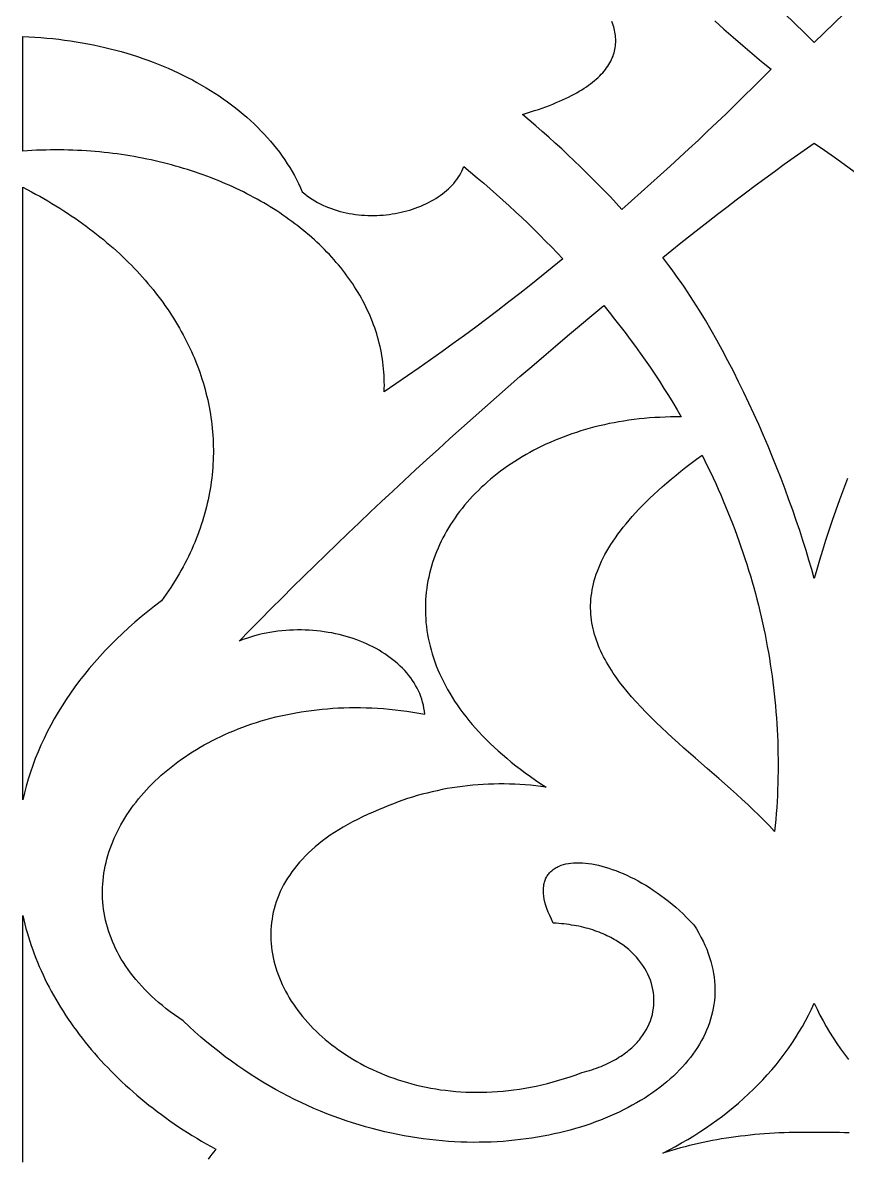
# Model space of a CAD drawing. Extents: x -4950 to -2150, y -1354 to 1346.
# Drawn here: x -2648.6 to -2492.9, y 166.2 to 380.7 of the extents above; entities that cross this region are included whole.
import ezdxf

# ---------------------------------------------------------------- set-up
doc = ezdxf.new("R2010")
doc.units = 0
doc.layers.add('LAYER_1', color=18, linetype='CONTINUOUS')

msp = doc.modelspace()

# ---------------------------------------------------------------- linework, layer by layer
at = {"layer": 'LAYER_1'}
for points in [[(-2493.5, 382.48), (-2495.38, 380.62), (-2497.26, 378.79), (-2499.13, 376.99), (-2501, 378.79), (-2502.88, 380.62), (-2504.76, 382.48)], [(-2517.94, 381.07), (-2516.19, 379.51), (-2514.43, 377.97), (-2512.65, 376.43), (-2510.87, 374.92), (-2509.08, 373.42), (-2507.27, 371.95), (-2508.95, 370.26), (-2510.65, 368.57), (-2512.35, 366.9), (-2514.06, 365.22), (-2515.79, 363.55), (-2517.52, 361.88), (-2519.27, 360.22), (-2521.02, 358.56), (-2522.79, 356.91), (-2524.57, 355.26), (-2526.36, 353.61), (-2528.16, 351.98), (-2529.97, 350.34), (-2531.8, 348.72), (-2533.63, 347.1), (-2535.48, 345.48), (-2536.55, 346.66), (-2537.64, 347.82), (-2538.75, 348.98), (-2539.86, 350.13), (-2540.99, 351.27), (-2542.13, 352.41), (-2543.29, 353.54), (-2544.46, 354.67), (-2545.64, 355.78), (-2546.83, 356.89), (-2548.04, 358), (-2549.26, 359.09), (-2550.49, 360.18), (-2551.74, 361.27), (-2552.99, 362.34), (-2554.26, 363.41), (-2553.47, 363.64), (-2552.7, 363.88), (-2551.95, 364.12), (-2551.22, 364.36), (-2550.51, 364.61), (-2549.83, 364.86), (-2549.16, 365.11), (-2548.51, 365.37), (-2547.88, 365.63), (-2547.26, 365.89), (-2546.67, 366.15), (-2546.1, 366.42), (-2545.54, 366.69), (-2545.01, 366.96), (-2544.49, 367.23), (-2543.99, 367.51), (-2543.51, 367.79), (-2543.05, 368.07), (-2542.6, 368.35), (-2542.17, 368.64), (-2541.76, 368.92), (-2541.37, 369.21), (-2540.99, 369.5), (-2540.63, 369.8), (-2540.29, 370.09), (-2539.96, 370.39), (-2539.65, 370.69), (-2539.36, 370.99), (-2539.08, 371.29), (-2538.82, 371.6), (-2538.57, 371.91), (-2538.34, 372.21), (-2538.12, 372.52), (-2537.92, 372.83), (-2537.74, 373.15), (-2537.57, 373.46), (-2537.41, 373.77), (-2537.27, 374.09), (-2537.14, 374.41), (-2537.03, 374.73), (-2536.93, 375.05), (-2536.85, 375.37), (-2536.77, 375.69), (-2536.72, 376.01), (-2536.67, 376.34), (-2536.64, 376.66), (-2536.62, 376.99), (-2536.62, 377.32), (-2536.62, 377.64), (-2536.64, 377.97), (-2536.67, 378.3), (-2536.72, 378.63), (-2536.77, 378.96), (-2536.84, 379.29), (-2536.92, 379.62), (-2537.01, 379.95), (-2537.12, 380.28), (-2537.23, 380.62), (-2537.35, 380.95)], [(-2492.85, 294.67), (-2493.61, 292.66), (-2494.35, 290.67), (-2495.06, 288.7), (-2495.73, 286.76), (-2496.38, 284.84), (-2496.99, 282.95), (-2497.58, 281.1), (-2498.13, 279.28), (-2498.64, 277.51), (-2499.13, 275.77), (-2499.61, 277.51), (-2500.13, 279.28), (-2500.68, 281.1), (-2501.26, 282.95), (-2501.88, 284.84), (-2502.52, 286.76), (-2503.2, 288.7), (-2503.91, 290.67), (-2504.64, 292.66), (-2505.4, 294.67), (-2506.19, 296.69), (-2507.01, 298.72), (-2507.85, 300.75), (-2508.72, 302.8), (-2509.61, 304.84), (-2510.53, 306.88), (-2511.47, 308.91), (-2512.43, 310.93), (-2513.41, 312.94), (-2514.41, 314.94), (-2515.43, 316.91), (-2516.47, 318.86), (-2517.53, 320.79), (-2518.61, 322.69), (-2519.7, 324.55), (-2520.81, 326.38), (-2521.37, 327.28), (-2521.94, 328.17), (-2522.51, 329.04), (-2523.08, 329.91), (-2523.65, 330.77), (-2524.23, 331.61), (-2524.81, 332.44), (-2525.4, 333.26), (-2525.98, 334.07), (-2526.57, 334.86), (-2527.17, 335.64), (-2527.76, 336.4), (-2524.34, 339.14), (-2520.89, 341.87), (-2519.16, 343.22), (-2517.41, 344.58), (-2515.65, 345.93), (-2513.88, 347.29), (-2512.09, 348.63), (-2510.29, 349.98), (-2508.48, 351.32), (-2506.65, 352.66), (-2504.8, 353.99), (-2502.93, 355.33), (-2501.04, 356.66), (-2499.13, 357.98), (-2497.22, 356.66), (-2495.33, 355.33), (-2493.46, 353.99), (-2491.61, 352.66)], [(-2648.61, 165.63), (-2648.62, 212.2), (-2648.43, 211.38), (-2648.23, 210.56), (-2648.02, 209.75), (-2647.79, 208.94), (-2647.55, 208.13), (-2647.29, 207.32), (-2647.03, 206.52), (-2646.74, 205.72), (-2646.45, 204.92), (-2646.14, 204.13), (-2645.83, 203.34), (-2645.49, 202.55), (-2645.15, 201.77), (-2644.79, 200.99), (-2644.42, 200.21), (-2644.04, 199.43), (-2643.64, 198.66), (-2643.24, 197.89), (-2642.82, 197.13), (-2642.38, 196.37), (-2641.94, 195.62), (-2641.48, 194.86), (-2641.01, 194.12), (-2640.53, 193.37), (-2640.04, 192.63), (-2639.53, 191.9), (-2639.02, 191.17), (-2638.49, 190.44), (-2637.95, 189.72), (-2637.4, 189), (-2636.83, 188.29), (-2636.26, 187.58), (-2635.67, 186.88), (-2635.08, 186.19), (-2634.47, 185.49), (-2633.85, 184.81), (-2633.21, 184.12), (-2632.57, 183.45), (-2631.92, 182.78), (-2631.25, 182.11), (-2630.58, 181.45), (-2629.89, 180.8), (-2629.19, 180.15), (-2628.48, 179.51), (-2627.77, 178.87), (-2627.04, 178.24), (-2626.3, 177.62), (-2625.54, 177), (-2624.78, 176.39), (-2624.01, 175.79), (-2623.23, 175.19), (-2622.44, 174.6), (-2621.64, 174.01), (-2620.82, 173.43), (-2620, 172.86), (-2619.17, 172.3), (-2618.32, 171.74), (-2617.47, 171.19), (-2616.61, 170.64), (-2615.74, 170.11), (-2614.86, 169.58), (-2613.96, 169.06), (-2613.06, 168.54), (-2612.15, 168.04), (-2612.55, 167.58), (-2612.93, 167.11), (-2613.28, 166.63), (-2613.61, 166.15)], [(-2492.51, 171.12), (-2493.44, 171.15), (-2494.38, 171.18), (-2495.32, 171.2), (-2496.27, 171.21), (-2497.22, 171.21), (-2498.17, 171.2), (-2499.13, 171.18), (-2500.09, 171.2), (-2501.04, 171.21), (-2501.99, 171.21), (-2502.93, 171.2), (-2503.87, 171.18), (-2504.81, 171.15), (-2505.74, 171.12), (-2506.67, 171.07), (-2507.6, 171.02), (-2508.52, 170.96), (-2509.43, 170.88), (-2510.35, 170.8), (-2511.25, 170.71), (-2512.16, 170.61), (-2513.06, 170.51), (-2513.95, 170.39), (-2514.85, 170.27), (-2515.73, 170.13), (-2516.62, 169.99), (-2517.5, 169.84), (-2518.37, 169.68), (-2519.24, 169.51), (-2520.11, 169.33), (-2520.97, 169.14), (-2521.83, 168.95), (-2522.69, 168.74), (-2523.54, 168.53), (-2524.38, 168.3), (-2525.23, 168.07), (-2526.06, 167.83), (-2526.9, 167.58), (-2527.73, 167.33), (-2526.53, 167.95), (-2525.35, 168.58), (-2524.18, 169.24), (-2523.03, 169.91), (-2521.89, 170.6), (-2520.77, 171.31), (-2519.67, 172.04), (-2518.59, 172.78), (-2517.53, 173.55), (-2516.48, 174.32), (-2515.46, 175.12), (-2514.45, 175.94), (-2513.46, 176.77), (-2512.5, 177.61), (-2511.55, 178.48), (-2510.63, 179.36), (-2509.73, 180.26), (-2508.85, 181.17), (-2508, 182.1), (-2507.16, 183.05), (-2506.35, 184.01), (-2505.57, 184.99), (-2504.81, 185.99), (-2504.07, 187), (-2503.36, 188.03), (-2502.68, 189.07), (-2502.02, 190.13), (-2501.38, 191.2), (-2500.78, 192.29), (-2500.2, 193.39), (-2499.65, 194.51), (-2499.13, 195.65), (-2498.61, 194.51), (-2498.05, 193.39), (-2497.48, 192.29), (-2496.87, 191.2), (-2496.24, 190.13), (-2495.58, 189.07), (-2494.89, 188.03), (-2494.18, 187), (-2493.45, 185.99), (-2492.69, 184.99)]]:
    msp.add_lwpolyline(points, dxfattribs=at)
for points in [[(-2648.61, 378.1), (-2647.47, 378.05), (-2646.33, 377.99), (-2645.19, 377.91), (-2644.06, 377.82), (-2642.94, 377.71), (-2641.82, 377.59), (-2640.71, 377.45), (-2639.61, 377.3), (-2638.51, 377.13), (-2637.42, 376.95), (-2636.34, 376.75), (-2635.26, 376.53), (-2634.19, 376.31), (-2633.14, 376.07), (-2632.08, 375.81), (-2631.04, 375.54), (-2630.01, 375.26), (-2628.98, 374.96), (-2627.96, 374.65), (-2626.96, 374.33), (-2625.96, 373.99), (-2624.97, 373.64), (-2624, 373.28), (-2623.03, 372.9), (-2622.08, 372.51), (-2621.13, 372.11), (-2620.2, 371.69), (-2619.28, 371.27), (-2618.37, 370.83), (-2617.47, 370.38), (-2616.58, 369.91), (-2615.71, 369.44), (-2614.85, 368.95), (-2614, 368.45), (-2613.17, 367.94), (-2612.35, 367.42), (-2611.54, 366.89), (-2610.75, 366.35), (-2609.97, 365.79), (-2609.2, 365.23), (-2608.45, 364.65), (-2607.72, 364.07), (-2607, 363.47), (-2606.29, 362.86), (-2605.6, 362.25), (-2604.93, 361.62), (-2604.27, 360.98), (-2603.63, 360.34), (-2603.01, 359.68), (-2602.4, 359.01), (-2601.81, 358.34), (-2601.24, 357.66), (-2600.68, 356.96), (-2600.15, 356.26), (-2599.63, 355.55), (-2599.13, 354.83), (-2598.65, 354.1), (-2598.19, 353.37), (-2597.74, 352.62), (-2597.32, 351.87), (-2596.91, 351.11), (-2596.53, 350.34), (-2596.16, 349.56), (-2595.82, 348.78), (-2595.37, 348.41), (-2594.9, 348.06), (-2594.43, 347.72), (-2593.95, 347.4), (-2593.45, 347.1), (-2592.95, 346.81), (-2592.44, 346.54), (-2591.92, 346.29), (-2591.39, 346.05), (-2590.86, 345.83), (-2590.31, 345.63), (-2589.77, 345.44), (-2589.21, 345.26), (-2588.65, 345.11), (-2588.09, 344.96), (-2587.52, 344.83), (-2586.95, 344.72), (-2586.38, 344.62), (-2585.8, 344.54), (-2585.22, 344.47), (-2584.64, 344.41), (-2584.06, 344.37), (-2583.47, 344.35), (-2582.89, 344.33), (-2582.31, 344.33), (-2581.73, 344.35), (-2581.15, 344.38), (-2580.57, 344.42), (-2579.99, 344.47), (-2579.42, 344.54), (-2578.85, 344.62), (-2578.29, 344.71), (-2577.73, 344.82), (-2577.17, 344.94), (-2576.62, 345.07), (-2576.07, 345.21), (-2575.54, 345.36), (-2575, 345.53), (-2574.48, 345.71), (-2573.97, 345.9), (-2573.46, 346.1), (-2572.96, 346.31), (-2572.47, 346.54), (-2571.99, 346.77), (-2571.53, 347.02), (-2571.07, 347.27), (-2570.62, 347.54), (-2570.19, 347.82), (-2569.77, 348.1), (-2569.36, 348.4), (-2568.97, 348.71), (-2568.59, 349.03), (-2568.22, 349.35), (-2567.87, 349.69), (-2567.54, 350.04), (-2567.22, 350.39), (-2566.92, 350.76), (-2566.63, 351.13), (-2566.37, 351.51), (-2566.12, 351.9), (-2565.89, 352.3), (-2565.68, 352.71), (-2565.49, 353.13), (-2565.31, 353.55), (-2564.05, 352.51), (-2562.8, 351.46), (-2561.56, 350.41), (-2560.34, 349.35), (-2559.12, 348.28), (-2557.92, 347.21), (-2556.73, 346.13), (-2555.55, 345.04), (-2554.39, 343.95), (-2553.24, 342.85), (-2552.1, 341.74), (-2550.97, 340.63), (-2549.86, 339.51), (-2548.76, 338.38), (-2547.67, 337.25), (-2546.59, 336.12), (-2548.61, 334.48), (-2550.63, 332.85), (-2552.67, 331.23), (-2554.73, 329.61), (-2556.79, 328.01), (-2558.87, 326.42), (-2560.96, 324.83), (-2563.06, 323.26), (-2565.18, 321.7), (-2567.31, 320.15), (-2569.45, 318.6), (-2571.6, 317.07), (-2573.77, 315.55), (-2575.95, 314.04), (-2578.15, 312.55), (-2580.35, 311.06), (-2580.33, 311.69), (-2580.32, 312.31), (-2580.33, 312.93), (-2580.34, 313.55), (-2580.37, 314.17), (-2580.41, 314.78), (-2580.46, 315.4), (-2580.52, 316.01), (-2580.6, 316.62), (-2580.68, 317.22), (-2580.78, 317.82), (-2580.89, 318.42), (-2581.01, 319.02), (-2581.14, 319.62), (-2581.28, 320.21), (-2581.43, 320.8), (-2581.59, 321.39), (-2581.77, 321.97), (-2581.95, 322.55), (-2582.15, 323.13), (-2582.35, 323.71), (-2582.57, 324.28), (-2582.8, 324.85), (-2583.03, 325.41), (-2583.28, 325.97), (-2583.54, 326.53), (-2583.81, 327.09), (-2584.08, 327.64), (-2584.37, 328.19), (-2584.67, 328.74), (-2584.98, 329.28), (-2585.29, 329.82), (-2585.62, 330.35), (-2585.96, 330.88), (-2586.3, 331.41), (-2586.66, 331.93), (-2587.02, 332.45), (-2587.39, 332.96), (-2587.78, 333.48), (-2588.17, 333.98), (-2588.57, 334.49), (-2588.98, 334.99), (-2589.4, 335.48), (-2589.82, 335.97), (-2590.26, 336.46), (-2590.7, 336.94), (-2591.16, 337.42), (-2591.62, 337.89), (-2592.09, 338.36), (-2592.56, 338.82), (-2593.05, 339.28), (-2593.54, 339.73), (-2594.04, 340.18), (-2594.55, 340.63), (-2595.07, 341.07), (-2595.6, 341.5), (-2596.13, 341.93), (-2596.67, 342.36), (-2597.22, 342.78), (-2597.77, 343.19), (-2598.34, 343.6), (-2598.91, 344.01), (-2599.48, 344.41), (-2600.07, 344.8), (-2600.66, 345.19), (-2601.26, 345.57), (-2601.86, 345.95), (-2602.48, 346.32), (-2603.1, 346.69), (-2603.72, 347.05), (-2604.35, 347.4), (-2604.99, 347.75), (-2605.64, 348.1), (-2606.29, 348.43), (-2606.94, 348.77), (-2607.61, 349.09), (-2608.28, 349.41), (-2608.95, 349.73), (-2609.64, 350.03), (-2610.32, 350.33), (-2611.02, 350.63), (-2611.72, 350.92), (-2612.42, 351.2), (-2613.13, 351.48), (-2613.85, 351.75), (-2614.57, 352.01), (-2615.29, 352.27), (-2616.02, 352.52), (-2616.76, 352.76), (-2617.5, 353), (-2618.25, 353.23), (-2619, 353.45), (-2619.75, 353.67), (-2620.52, 353.87), (-2621.28, 354.08), (-2622.05, 354.27), (-2622.83, 354.46), (-2623.6, 354.64), (-2624.39, 354.81), (-2625.17, 354.98), (-2625.97, 355.14), (-2626.76, 355.29), (-2627.56, 355.44), (-2628.36, 355.57), (-2629.17, 355.7), (-2629.98, 355.82), (-2630.8, 355.94), (-2631.62, 356.05), (-2632.44, 356.14), (-2633.26, 356.24), (-2634.09, 356.32), (-2634.92, 356.39), (-2635.76, 356.46), (-2636.6, 356.52), (-2637.44, 356.57), (-2638.28, 356.62), (-2639.13, 356.65), (-2639.98, 356.68), (-2640.83, 356.7), (-2641.69, 356.71), (-2642.54, 356.71), (-2643.4, 356.7), (-2644.27, 356.69), (-2645.13, 356.66), (-2646, 356.63), (-2646.87, 356.59), (-2647.74, 356.54), (-2648.61, 356.48)], [(-2648.61, 349.65), (-2647.8, 349.23), (-2646.99, 348.81), (-2646.2, 348.38), (-2645.41, 347.95), (-2644.63, 347.51), (-2643.86, 347.07), (-2643.1, 346.61), (-2642.35, 346.16), (-2641.61, 345.7), (-2640.88, 345.23), (-2640.15, 344.76), (-2639.44, 344.29), (-2638.73, 343.8), (-2638.03, 343.32), (-2637.34, 342.83), (-2636.66, 342.33), (-2635.99, 341.83), (-2635.33, 341.33), (-2634.67, 340.82), (-2634.03, 340.3), (-2633.39, 339.78), (-2632.77, 339.26), (-2632.15, 338.73), (-2631.54, 338.2), (-2630.94, 337.67), (-2630.36, 337.13), (-2629.78, 336.58), (-2629.2, 336.03), (-2628.64, 335.48), (-2628.09, 334.92), (-2627.55, 334.36), (-2627.01, 333.8), (-2626.49, 333.23), (-2625.97, 332.66), (-2625.47, 332.09), (-2624.97, 331.51), (-2624.48, 330.92), (-2624.01, 330.34), (-2623.54, 329.75), (-2623.08, 329.16), (-2622.63, 328.56), (-2622.19, 327.96), (-2621.76, 327.36), (-2621.34, 326.76), (-2620.93, 326.15), (-2620.53, 325.54), (-2620.14, 324.93), (-2619.76, 324.31), (-2619.38, 323.69), (-2619.02, 323.07), (-2618.67, 322.45), (-2618.33, 321.82), (-2617.99, 321.19), (-2617.67, 320.56), (-2617.36, 319.92), (-2617.05, 319.29), (-2616.76, 318.65), (-2616.48, 318.01), (-2616.2, 317.37), (-2615.94, 316.72), (-2615.68, 316.07), (-2615.44, 315.43), (-2615.2, 314.78), (-2614.98, 314.12), (-2614.77, 313.47), (-2614.56, 312.81), (-2614.37, 312.16), (-2614.18, 311.5), (-2614.01, 310.84), (-2613.85, 310.18), (-2613.69, 309.51), (-2613.55, 308.85), (-2613.42, 308.18), (-2613.29, 307.52), (-2613.18, 306.85), (-2613.08, 306.18), (-2612.99, 305.51), (-2612.9, 304.84), (-2612.83, 304.17), (-2612.77, 303.5), (-2612.72, 302.82), (-2612.68, 302.15), (-2612.65, 301.47), (-2612.63, 300.8), (-2612.62, 300.12), (-2612.62, 299.45), (-2612.63, 298.77), (-2612.66, 298.1), (-2612.69, 297.42), (-2612.73, 296.74), (-2612.79, 296.07), (-2612.85, 295.39), (-2612.93, 294.71), (-2613.01, 294.04), (-2613.11, 293.36), (-2613.22, 292.68), (-2613.34, 292.01), (-2613.47, 291.33), (-2613.61, 290.66), (-2613.76, 289.98), (-2613.92, 289.31), (-2614.09, 288.64), (-2614.27, 287.96), (-2614.47, 287.29), (-2614.67, 286.62), (-2614.89, 285.95), (-2615.11, 285.28), (-2615.35, 284.61), (-2615.6, 283.94), (-2615.86, 283.28), (-2616.13, 282.61), (-2616.41, 281.95), (-2616.7, 281.29), (-2617.01, 280.63), (-2617.32, 279.97), (-2617.65, 279.31), (-2617.98, 278.65), (-2618.33, 278), (-2618.69, 277.34), (-2619.06, 276.69), (-2619.44, 276.04), (-2619.84, 275.39), (-2620.24, 274.75), (-2620.66, 274.1), (-2621.09, 273.46), (-2621.52, 272.82), (-2621.97, 272.18), (-2622.43, 271.55), (-2623.73, 270.57), (-2625, 269.57), (-2626.24, 268.56), (-2627.45, 267.54), (-2628.62, 266.5), (-2629.78, 265.44), (-2630.9, 264.37), (-2631.99, 263.29), (-2633.05, 262.19), (-2634.08, 261.08), (-2635.07, 259.96), (-2636.04, 258.83), (-2636.98, 257.68), (-2637.89, 256.52), (-2638.76, 255.35), (-2639.6, 254.17), (-2640.41, 252.97), (-2641.19, 251.77), (-2641.94, 250.55), (-2642.65, 249.33), (-2643.33, 248.1), (-2643.98, 246.85), (-2644.6, 245.6), (-2645.18, 244.34), (-2645.73, 243.07), (-2646.25, 241.8), (-2646.73, 240.51), (-2647.17, 239.22), (-2647.59, 237.92), (-2647.97, 236.62), (-2648.31, 235.31), (-2648.62, 233.99)], [(-2538.88, 327.33), (-2537.85, 326.06), (-2536.83, 324.78), (-2535.83, 323.5), (-2534.85, 322.21), (-2533.88, 320.91), (-2532.92, 319.61), (-2531.98, 318.31), (-2531.06, 316.99), (-2530.15, 315.68), (-2529.26, 314.35), (-2528.39, 313.02), (-2527.52, 311.69), (-2526.68, 310.35), (-2525.85, 309), (-2525.04, 307.65), (-2524.24, 306.29), (-2525.26, 306.3), (-2526.27, 306.29), (-2527.28, 306.26), (-2528.28, 306.22), (-2529.27, 306.17), (-2530.26, 306.1), (-2531.24, 306.02), (-2532.21, 305.92), (-2533.17, 305.8), (-2534.12, 305.68), (-2535.07, 305.53), (-2536.01, 305.38), (-2536.94, 305.21), (-2537.86, 305.03), (-2538.77, 304.83), (-2539.68, 304.62), (-2540.57, 304.4), (-2541.46, 304.16), (-2542.34, 303.92), (-2543.2, 303.65), (-2544.06, 303.38), (-2544.91, 303.1), (-2545.75, 302.8), (-2546.58, 302.49), (-2547.4, 302.17), (-2548.21, 301.83), (-2549.01, 301.49), (-2549.8, 301.13), (-2550.57, 300.77), (-2551.34, 300.39), (-2552.1, 300), (-2552.84, 299.6), (-2553.57, 299.19), (-2554.29, 298.77), (-2555, 298.34), (-2555.7, 297.9), (-2556.39, 297.45), (-2557.06, 296.99), (-2557.73, 296.52), (-2558.38, 296.04), (-2559.02, 295.55), (-2559.64, 295.06), (-2560.25, 294.55), (-2560.85, 294.04), (-2561.44, 293.51), (-2562.01, 292.98), (-2562.57, 292.44), (-2563.12, 291.9), (-2563.65, 291.34), (-2564.17, 290.78), (-2564.67, 290.21), (-2565.16, 289.63), (-2565.64, 289.04), (-2566.1, 288.45), (-2566.55, 287.85), (-2566.98, 287.24), (-2567.4, 286.63), (-2567.8, 286.01), (-2568.19, 285.39), (-2568.56, 284.75), (-2568.92, 284.12), (-2569.26, 283.47), (-2569.59, 282.82), (-2569.9, 282.17), (-2570.19, 281.51), (-2570.47, 280.85), (-2570.73, 280.18), (-2570.97, 279.5), (-2571.2, 278.82), (-2571.41, 278.14), (-2571.61, 277.45), (-2571.78, 276.76), (-2571.94, 276.06), (-2572.09, 275.36), (-2572.21, 274.66), (-2572.32, 273.95), (-2572.41, 273.24), (-2572.48, 272.53), (-2572.53, 271.81), (-2572.57, 271.09), (-2572.58, 270.37), (-2572.58, 269.65), (-2572.56, 268.92), (-2572.52, 268.19), (-2572.46, 267.46), (-2572.38, 266.73), (-2572.28, 265.99), (-2572.17, 265.25), (-2572.03, 264.52), (-2571.87, 263.78), (-2571.7, 263.04), (-2571.5, 262.3), (-2571.28, 261.55), (-2571.04, 260.81), (-2570.79, 260.07), (-2570.51, 259.33), (-2570.21, 258.58), (-2569.89, 257.84), (-2569.55, 257.1), (-2569.18, 256.36), (-2568.8, 255.61), (-2568.39, 254.87), (-2567.97, 254.13), (-2567.52, 253.39), (-2567.05, 252.66), (-2566.55, 251.92), (-2566.04, 251.19), (-2565.5, 250.45), (-2564.94, 249.72), (-2564.35, 248.99), (-2563.74, 248.26), (-2563.11, 247.54), (-2562.46, 246.82), (-2561.78, 246.1), (-2561.08, 245.38), (-2560.36, 244.67), (-2559.61, 243.96), (-2558.84, 243.25), (-2558.04, 242.55), (-2557.22, 241.85), (-2556.38, 241.15), (-2555.51, 240.46), (-2554.61, 239.77), (-2553.7, 239.09), (-2552.75, 238.41), (-2551.78, 237.73), (-2550.79, 237.06), (-2549.77, 236.4), (-2550.75, 236.53), (-2551.74, 236.65), (-2552.73, 236.75), (-2553.72, 236.84), (-2554.71, 236.91), (-2555.71, 236.96), (-2556.7, 236.99), (-2557.69, 237.01), (-2558.68, 237.01), (-2559.67, 237), (-2560.66, 236.97), (-2561.65, 236.92), (-2562.63, 236.85), (-2563.62, 236.77), (-2564.59, 236.67), (-2565.57, 236.56), (-2566.54, 236.43), (-2567.51, 236.28), (-2568.47, 236.12), (-2569.42, 235.94), (-2570.37, 235.74), (-2571.32, 235.53), (-2572.26, 235.3), (-2573.19, 235.06), (-2574.11, 234.8), (-2575.03, 234.53), (-2575.94, 234.24), (-2576.84, 233.93), (-2577.73, 233.61), (-2578.61, 233.27), (-2579.48, 232.92), (-2580.34, 232.55), (-2581.42, 232.13), (-2582.46, 231.69), (-2583.48, 231.25), (-2584.46, 230.79), (-2585.42, 230.32), (-2586.35, 229.85), (-2587.24, 229.36), (-2588.11, 228.86), (-2588.95, 228.36), (-2589.76, 227.84), (-2590.54, 227.32), (-2591.3, 226.78), (-2592.02, 226.24), (-2592.72, 225.69), (-2593.39, 225.13), (-2594.03, 224.57), (-2594.64, 224), (-2595.23, 223.42), (-2595.79, 222.83), (-2596.33, 222.24), (-2596.84, 221.64), (-2597.32, 221.04), (-2597.77, 220.43), (-2598.2, 219.82), (-2598.61, 219.2), (-2598.98, 218.57), (-2599.34, 217.95), (-2599.67, 217.31), (-2599.97, 216.68), (-2600.25, 216.04), (-2600.5, 215.39), (-2600.74, 214.75), (-2600.94, 214.1), (-2601.13, 213.45), (-2601.29, 212.8), (-2601.42, 212.14), (-2601.54, 211.49), (-2601.63, 210.83), (-2601.69, 210.17), (-2601.74, 209.51), (-2601.76, 208.85), (-2601.77, 208.19), (-2601.75, 207.53), (-2601.7, 206.88), (-2601.64, 206.22), (-2601.56, 205.56), (-2601.45, 204.91), (-2601.33, 204.25), (-2601.18, 203.6), (-2601.01, 202.95), (-2600.83, 202.3), (-2600.62, 201.66), (-2600.39, 201.02), (-2600.15, 200.38), (-2599.88, 199.75), (-2599.6, 199.12), (-2599.3, 198.49), (-2598.98, 197.87), (-2598.64, 197.25), (-2598.28, 196.64), (-2597.9, 196.03), (-2597.51, 195.43), (-2597.1, 194.84), (-2596.67, 194.25), (-2596.23, 193.67), (-2595.76, 193.09), (-2595.29, 192.52), (-2594.79, 191.96), (-2594.28, 191.41), (-2593.75, 190.86), (-2593.21, 190.33), (-2592.65, 189.8), (-2592.08, 189.28), (-2591.49, 188.77), (-2590.88, 188.27), (-2590.26, 187.77), (-2589.63, 187.29), (-2588.98, 186.82), (-2588.32, 186.36), (-2587.64, 185.91), (-2586.95, 185.47), (-2586.25, 185.04), (-2585.53, 184.62), (-2584.8, 184.22), (-2584.06, 183.82), (-2583.31, 183.44), (-2582.54, 183.08), (-2581.76, 182.72), (-2580.97, 182.38), (-2580.17, 182.05), (-2579.35, 181.74), (-2578.53, 181.44), (-2577.69, 181.16), (-2576.84, 180.89), (-2575.98, 180.63), (-2575.11, 180.39), (-2574.23, 180.17), (-2573.34, 179.96), (-2572.44, 179.77), (-2571.53, 179.59), (-2570.62, 179.43), (-2569.69, 179.29), (-2568.75, 179.17), (-2567.8, 179.06), (-2566.85, 178.97), (-2565.89, 178.9), (-2564.92, 178.85), (-2563.94, 178.81), (-2562.95, 178.8), (-2561.96, 178.8), (-2560.96, 178.83), (-2559.95, 178.87), (-2558.93, 178.94), (-2557.91, 179.02), (-2556.88, 179.13), (-2555.85, 179.25), (-2554.81, 179.4), (-2553.76, 179.57), (-2552.71, 179.76), (-2551.65, 179.97), (-2550.59, 180.21), (-2549.52, 180.47), (-2548.45, 180.75), (-2547.37, 181.06), (-2546.29, 181.38), (-2545.21, 181.74), (-2544.12, 182.11), (-2543.02, 182.51), (-2542.54, 182.64), (-2542.06, 182.77), (-2541.6, 182.91), (-2541.14, 183.05), (-2540.69, 183.2), (-2540.25, 183.36), (-2539.82, 183.52), (-2539.4, 183.68), (-2538.98, 183.85), (-2538.58, 184.03), (-2538.19, 184.21), (-2537.8, 184.4), (-2537.42, 184.59), (-2537.06, 184.78), (-2536.7, 184.98), (-2536.35, 185.19), (-2536.01, 185.4), (-2535.67, 185.61), (-2535.35, 185.83), (-2535.04, 186.05), (-2534.73, 186.28), (-2534.43, 186.51), (-2534.14, 186.74), (-2533.86, 186.98), (-2533.59, 187.22), (-2533.33, 187.46), (-2533.08, 187.71), (-2532.83, 187.96), (-2532.6, 188.21), (-2532.37, 188.47), (-2532.15, 188.73), (-2531.94, 188.99), (-2531.54, 189.52), (-2531.18, 190.06), (-2530.85, 190.61), (-2530.56, 191.17), (-2530.3, 191.74), (-2530.07, 192.31), (-2529.88, 192.89), (-2529.71, 193.47), (-2529.59, 194.06), (-2529.49, 194.65), (-2529.43, 195.24), (-2529.4, 195.83), (-2529.4, 196.42), (-2529.43, 197.01), (-2529.49, 197.61), (-2529.59, 198.2), (-2529.72, 198.78), (-2529.88, 199.36), (-2530.07, 199.94), (-2530.29, 200.51), (-2530.54, 201.08), (-2530.83, 201.63), (-2531.14, 202.18), (-2531.48, 202.72), (-2531.86, 203.26), (-2532.26, 203.77), (-2532.7, 204.28), (-2533.16, 204.78), (-2533.65, 205.26), (-2534.18, 205.73), (-2534.73, 206.18), (-2535.31, 206.62), (-2535.92, 207.04), (-2536.56, 207.44), (-2536.89, 207.64), (-2537.22, 207.82), (-2537.57, 208.01), (-2537.92, 208.19), (-2538.28, 208.36), (-2538.64, 208.53), (-2539.02, 208.7), (-2539.39, 208.86), (-2539.78, 209.01), (-2540.17, 209.16), (-2540.57, 209.3), (-2540.98, 209.44), (-2541.4, 209.57), (-2541.82, 209.69), (-2542.24, 209.81), (-2542.68, 209.92), (-2543.12, 210.03), (-2543.57, 210.13), (-2544.02, 210.22), (-2544.48, 210.3), (-2544.95, 210.38), (-2545.43, 210.46), (-2545.91, 210.52), (-2546.4, 210.58), (-2546.89, 210.63), (-2547.4, 210.67), (-2547.9, 210.71), (-2548.42, 210.74), (-2548.78, 211.46), (-2549.1, 212.15), (-2549.38, 212.82), (-2549.63, 213.47), (-2549.83, 214.09), (-2549.99, 214.69), (-2550.12, 215.26), (-2550.21, 215.82), (-2550.26, 216.34), (-2550.28, 216.85), (-2550.26, 217.33), (-2550.22, 217.79), (-2550.18, 218.01), (-2550.13, 218.23), (-2550.08, 218.44), (-2550.02, 218.64), (-2549.95, 218.84), (-2549.88, 219.03), (-2549.8, 219.21), (-2549.7, 219.39), (-2549.61, 219.57), (-2549.5, 219.74), (-2549.39, 219.9), (-2549.27, 220.06), (-2549.14, 220.21), (-2549.01, 220.35), (-2548.87, 220.49), (-2548.72, 220.63), (-2548.57, 220.75), (-2548.41, 220.88), (-2548.25, 220.99), (-2548.07, 221.1), (-2547.9, 221.21), (-2547.71, 221.31), (-2547.52, 221.4), (-2547.33, 221.49), (-2546.92, 221.65), (-2546.49, 221.79), (-2546.04, 221.9), (-2545.57, 221.99), (-2545.08, 222.06), (-2544.57, 222.1), (-2544.04, 222.13), (-2543.49, 222.13), (-2542.93, 222.1), (-2542.35, 222.06), (-2541.76, 221.99), (-2541.16, 221.9), (-2540.54, 221.79), (-2539.91, 221.65), (-2539.27, 221.5), (-2538.62, 221.32), (-2537.95, 221.11), (-2537.28, 220.89), (-2536.6, 220.64), (-2535.92, 220.38), (-2535.22, 220.09), (-2534.52, 219.77), (-2533.82, 219.44), (-2533.11, 219.08), (-2532.4, 218.7), (-2531.69, 218.3), (-2530.97, 217.88), (-2530.26, 217.44), (-2529.54, 216.97), (-2528.82, 216.48), (-2528.11, 215.97), (-2527.4, 215.44), (-2526.69, 214.89), (-2525.99, 214.32), (-2525.29, 213.72), (-2524.59, 213.1), (-2523.91, 212.46), (-2523.23, 211.8), (-2522.56, 211.12), (-2521.89, 210.42), (-2521.4, 209.64), (-2520.95, 208.87), (-2520.53, 208.1), (-2520.14, 207.33), (-2519.78, 206.56), (-2519.45, 205.8), (-2519.16, 205.03), (-2518.9, 204.27), (-2518.67, 203.51), (-2518.47, 202.76), (-2518.3, 202), (-2518.16, 201.25), (-2518.05, 200.51), (-2517.97, 199.77), (-2517.92, 199.03), (-2517.9, 198.29), (-2517.9, 197.56), (-2517.94, 196.84), (-2518, 196.12), (-2518.09, 195.4), (-2518.2, 194.69), (-2518.35, 193.98), (-2518.52, 193.28), (-2518.71, 192.59), (-2518.94, 191.9), (-2519.18, 191.22), (-2519.46, 190.54), (-2519.75, 189.87), (-2520.08, 189.21), (-2520.42, 188.56), (-2520.79, 187.91), (-2521.19, 187.27), (-2521.6, 186.63), (-2522.04, 186.01), (-2522.51, 185.39), (-2522.99, 184.78), (-2523.5, 184.18), (-2524.02, 183.59), (-2524.57, 183.01), (-2525.14, 182.43), (-2525.73, 181.87), (-2526.35, 181.32), (-2526.98, 180.77), (-2527.63, 180.24), (-2528.3, 179.71), (-2528.98, 179.2), (-2529.69, 178.69), (-2530.42, 178.2), (-2531.16, 177.72), (-2531.92, 177.25), (-2532.7, 176.79), (-2533.49, 176.34), (-2534.3, 175.9), (-2535.13, 175.48), (-2535.98, 175.07), (-2536.84, 174.67), (-2537.71, 174.28), (-2538.6, 173.91), (-2539.5, 173.55), (-2540.42, 173.2), (-2541.35, 172.87), (-2542.3, 172.55), (-2543.26, 172.24), (-2544.23, 171.95), (-2545.22, 171.67), (-2546.21, 171.41), (-2547.22, 171.16), (-2548.24, 170.93), (-2549.28, 170.71), (-2550.32, 170.51), (-2551.37, 170.32), (-2552.44, 170.15), (-2553.51, 169.99), (-2554.6, 169.86), (-2555.69, 169.73), (-2556.79, 169.63), (-2557.9, 169.54), (-2559.02, 169.47), (-2560.15, 169.41), (-2561.28, 169.38), (-2562.42, 169.36), (-2563.57, 169.35), (-2564.73, 169.37), (-2565.89, 169.41), (-2567.06, 169.46), (-2568.23, 169.53), (-2569.41, 169.62), (-2570.6, 169.73), (-2571.79, 169.86), (-2572.98, 170.01), (-2574.18, 170.18), (-2575.38, 170.37), (-2576.58, 170.58), (-2577.79, 170.81), (-2579, 171.06), (-2580.22, 171.34), (-2581.43, 171.63), (-2582.65, 171.94), (-2583.87, 172.28), (-2585.09, 172.63), (-2586.31, 173.01), (-2587.53, 173.42), (-2588.75, 173.84), (-2589.97, 174.28), (-2591.19, 174.75), (-2592.41, 175.25), (-2593.62, 175.76), (-2594.84, 176.3), (-2596.05, 176.86), (-2597.27, 177.45), (-2598.48, 178.06), (-2599.68, 178.69), (-2600.89, 179.35), (-2602.09, 180.03), (-2603.28, 180.74), (-2604.47, 181.47), (-2605.66, 182.23), (-2606.84, 183.01), (-2608.02, 183.82), (-2609.19, 184.66), (-2610.36, 185.52), (-2611.52, 186.41), (-2612.67, 187.32), (-2613.82, 188.26), (-2614.96, 189.23), (-2616.09, 190.22), (-2617.21, 191.25), (-2618.33, 192.3), (-2619.16, 192.86), (-2619.97, 193.43), (-2620.75, 194), (-2621.51, 194.58), (-2622.24, 195.17), (-2622.95, 195.76), (-2623.64, 196.36), (-2624.3, 196.97), (-2624.93, 197.58), (-2625.54, 198.2), (-2626.13, 198.82), (-2626.7, 199.44), (-2627.24, 200.07), (-2627.75, 200.71), (-2628.25, 201.35), (-2628.72, 201.99), (-2629.17, 202.64), (-2629.59, 203.29), (-2630, 203.94), (-2630.38, 204.6), (-2630.73, 205.26), (-2631.07, 205.93), (-2631.38, 206.59), (-2631.67, 207.26), (-2631.94, 207.93), (-2632.19, 208.6), (-2632.42, 209.28), (-2632.63, 209.95), (-2632.81, 210.63), (-2632.98, 211.31), (-2633.12, 211.99), (-2633.24, 212.67), (-2633.34, 213.35), (-2633.43, 214.03), (-2633.49, 214.71), (-2633.53, 215.39), (-2633.55, 216.07), (-2633.55, 216.75), (-2633.54, 217.43), (-2633.5, 218.11), (-2633.44, 218.79), (-2633.37, 219.46), (-2633.28, 220.14), (-2633.16, 220.81), (-2633.03, 221.48), (-2632.88, 222.15), (-2632.72, 222.82), (-2632.53, 223.48), (-2632.33, 224.14), (-2632.1, 224.8), (-2631.87, 225.45), (-2631.61, 226.11), (-2631.33, 226.75), (-2631.04, 227.4), (-2630.74, 228.04), (-2630.41, 228.68), (-2630.07, 229.31), (-2629.71, 229.93), (-2629.33, 230.56), (-2628.94, 231.17), (-2628.54, 231.79), (-2628.11, 232.39), (-2627.67, 232.99), (-2627.22, 233.59), (-2626.75, 234.18), (-2626.26, 234.76), (-2625.76, 235.34), (-2625.25, 235.91), (-2624.72, 236.47), (-2624.17, 237.03), (-2623.61, 237.58), (-2623.04, 238.12), (-2622.45, 238.65), (-2621.85, 239.18), (-2621.23, 239.7), (-2620.6, 240.2), (-2619.96, 240.71), (-2619.3, 241.2), (-2618.63, 241.68), (-2617.95, 242.16), (-2617.25, 242.62), (-2616.54, 243.08), (-2615.82, 243.52), (-2615.08, 243.96), (-2614.34, 244.38), (-2613.58, 244.8), (-2612.8, 245.2), (-2612.02, 245.6), (-2611.23, 245.98), (-2610.42, 246.35), (-2609.6, 246.71), (-2608.77, 247.06), (-2607.93, 247.4), (-2607.08, 247.72), (-2606.22, 248.04), (-2605.34, 248.34), (-2604.46, 248.63), (-2603.57, 248.9), (-2602.66, 249.16), (-2601.75, 249.41), (-2600.82, 249.65), (-2599.89, 249.87), (-2598.95, 250.08), (-2597.99, 250.27), (-2597.03, 250.45), (-2596.06, 250.62), (-2595.08, 250.77), (-2594.09, 250.9), (-2593.09, 251.03), (-2592.09, 251.13), (-2591.07, 251.22), (-2590.05, 251.3), (-2589.02, 251.35), (-2587.98, 251.4), (-2586.93, 251.42), (-2585.88, 251.43), (-2584.82, 251.43), (-2583.75, 251.4), (-2582.67, 251.36), (-2581.59, 251.3), (-2580.5, 251.23), (-2579.4, 251.13), (-2578.3, 251.02), (-2577.19, 250.89), (-2576.08, 250.74), (-2574.96, 250.58), (-2573.83, 250.39), (-2572.7, 250.19), (-2572.76, 250.77), (-2572.85, 251.33), (-2572.96, 251.9), (-2573.1, 252.45), (-2573.26, 253), (-2573.44, 253.53), (-2573.65, 254.06), (-2573.88, 254.58), (-2574.13, 255.09), (-2574.41, 255.6), (-2574.7, 256.09), (-2575.02, 256.57), (-2575.35, 257.05), (-2575.71, 257.51), (-2576.08, 257.96), (-2576.48, 258.41), (-2576.89, 258.84), (-2577.32, 259.26), (-2577.76, 259.68), (-2578.23, 260.08), (-2578.71, 260.47), (-2579.2, 260.85), (-2579.71, 261.21), (-2580.24, 261.57), (-2580.78, 261.91), (-2581.33, 262.24), (-2581.9, 262.56), (-2582.47, 262.87), (-2583.07, 263.16), (-2583.67, 263.45), (-2584.28, 263.71), (-2584.91, 263.97), (-2585.55, 264.21), (-2586.19, 264.44), (-2586.85, 264.65), (-2587.51, 264.85), (-2588.18, 265.04), (-2588.87, 265.21), (-2589.55, 265.37), (-2590.25, 265.51), (-2590.95, 265.63), (-2591.66, 265.75), (-2592.37, 265.84), (-2593.09, 265.92), (-2593.81, 265.99), (-2594.54, 266.04), (-2595.27, 266.07), (-2596, 266.09), (-2596.74, 266.09), (-2597.48, 266.07), (-2598.22, 266.04), (-2598.96, 265.99), (-2599.7, 265.92), (-2600.44, 265.83), (-2601.18, 265.73), (-2601.92, 265.61), (-2602.66, 265.47), (-2603.4, 265.32), (-2604.14, 265.14), (-2604.87, 264.95), (-2605.6, 264.73), (-2606.33, 264.5), (-2607.05, 264.25), (-2607.76, 263.98), (-2605.75, 266.03), (-2603.72, 268.08), (-2601.69, 270.13), (-2599.65, 272.17), (-2597.6, 274.2), (-2595.54, 276.23), (-2593.47, 278.26), (-2591.39, 280.28), (-2589.31, 282.3), (-2587.21, 284.31), (-2585.1, 286.32), (-2582.99, 288.32), (-2580.87, 290.31), (-2578.74, 292.31), (-2576.6, 294.29), (-2574.45, 296.28), (-2572.29, 298.25), (-2570.12, 300.23), (-2567.95, 302.2), (-2565.77, 304.16), (-2563.57, 306.12), (-2561.37, 308.07), (-2559.16, 310.02), (-2556.94, 311.96), (-2554.72, 313.9), (-2552.48, 315.83), (-2550.23, 317.76), (-2547.98, 319.68), (-2545.72, 321.6), (-2543.45, 323.51), (-2541.17, 325.42)], [(-2520.33, 299.08), (-2519.79, 298.01), (-2519.27, 296.95), (-2518.75, 295.88), (-2518.25, 294.8), (-2517.75, 293.73), (-2517.27, 292.65), (-2516.79, 291.57), (-2516.33, 290.49), (-2515.87, 289.41), (-2515.43, 288.33), (-2514.99, 287.24), (-2514.57, 286.15), (-2514.15, 285.07), (-2513.75, 283.97), (-2513.35, 282.88), (-2512.97, 281.79), (-2512.6, 280.69), (-2512.23, 279.59), (-2511.88, 278.5), (-2511.54, 277.4), (-2511.2, 276.29), (-2510.88, 275.19), (-2510.57, 274.09), (-2510.26, 272.98), (-2509.97, 271.87), (-2509.69, 270.76), (-2509.42, 269.65), (-2509.16, 268.54), (-2508.9, 267.43), (-2508.66, 266.32), (-2508.43, 265.2), (-2508.21, 264.09), (-2508, 262.97), (-2507.8, 261.85), (-2507.61, 260.74), (-2507.43, 259.62), (-2507.26, 258.5), (-2507.1, 257.38), (-2506.95, 256.25), (-2506.82, 255.13), (-2506.69, 254.01), (-2506.57, 252.88), (-2506.46, 251.76), (-2506.37, 250.63), (-2506.28, 249.51), (-2506.2, 248.38), (-2506.14, 247.26), (-2506.08, 246.13), (-2506.04, 245), (-2506, 243.87), (-2505.98, 242.74), (-2505.96, 241.62), (-2505.96, 240.49), (-2505.97, 239.36), (-2505.98, 238.23), (-2506.01, 237.1), (-2506.05, 235.97), (-2506.1, 234.84), (-2506.16, 233.71), (-2506.23, 232.58), (-2506.3, 231.45), (-2506.4, 230.32), (-2506.5, 229.19), (-2506.61, 228.06), (-2507.58, 229.08), (-2508.58, 230.1), (-2509.6, 231.11), (-2510.64, 232.11), (-2511.69, 233.11), (-2512.76, 234.1), (-2513.84, 235.08), (-2514.93, 236.06), (-2517.14, 238.01), (-2519.35, 239.95), (-2521.56, 241.87), (-2523.74, 243.79), (-2524.82, 244.75), (-2525.88, 245.71), (-2526.93, 246.68), (-2527.96, 247.64), (-2528.97, 248.6), (-2529.95, 249.57), (-2530.91, 250.54), (-2531.85, 251.51), (-2532.75, 252.49), (-2533.62, 253.47), (-2534.46, 254.46), (-2535.26, 255.45), (-2535.65, 255.94), (-2536.03, 256.44), (-2536.39, 256.95), (-2536.75, 257.45), (-2537.09, 257.95), (-2537.43, 258.46), (-2537.75, 258.97), (-2538.06, 259.48), (-2538.36, 259.99), (-2538.65, 260.5), (-2538.92, 261.02), (-2539.18, 261.54), (-2539.43, 262.06), (-2539.66, 262.58), (-2539.88, 263.11), (-2540.09, 263.64), (-2540.28, 264.17), (-2540.46, 264.7), (-2540.62, 265.23), (-2540.77, 265.77), (-2540.9, 266.31), (-2541.02, 266.86), (-2541.12, 267.41), (-2541.2, 267.95), (-2541.27, 268.51), (-2541.32, 269.06), (-2541.35, 269.62), (-2541.37, 270.19), (-2541.37, 270.75), (-2541.34, 271.32), (-2541.31, 271.89), (-2541.25, 272.47), (-2541.17, 273.05), (-2541.08, 273.63), (-2540.96, 274.22), (-2540.83, 274.81), (-2540.67, 275.4), (-2540.5, 276), (-2540.3, 276.6), (-2540.08, 277.21), (-2539.84, 277.82), (-2539.58, 278.43), (-2539.3, 279.05), (-2539, 279.67), (-2538.67, 280.3), (-2538.32, 280.93), (-2537.95, 281.56), (-2537.56, 282.2), (-2537.14, 282.85), (-2536.69, 283.5), (-2536.23, 284.15), (-2535.74, 284.81), (-2535.22, 285.47), (-2534.68, 286.14), (-2534.11, 286.82), (-2533.52, 287.49), (-2532.9, 288.18), (-2532.26, 288.87), (-2531.59, 289.56), (-2530.89, 290.26), (-2530.16, 290.96), (-2529.41, 291.67), (-2528.63, 292.39), (-2527.83, 293.11), (-2526.99, 293.83), (-2526.13, 294.57), (-2525.23, 295.3), (-2524.31, 296.05), (-2523.36, 296.8), (-2522.38, 297.55), (-2521.37, 298.31)]]:
    msp.add_lwpolyline(points, close=True, dxfattribs=at)

doc.saveas('drawing.dxf')
